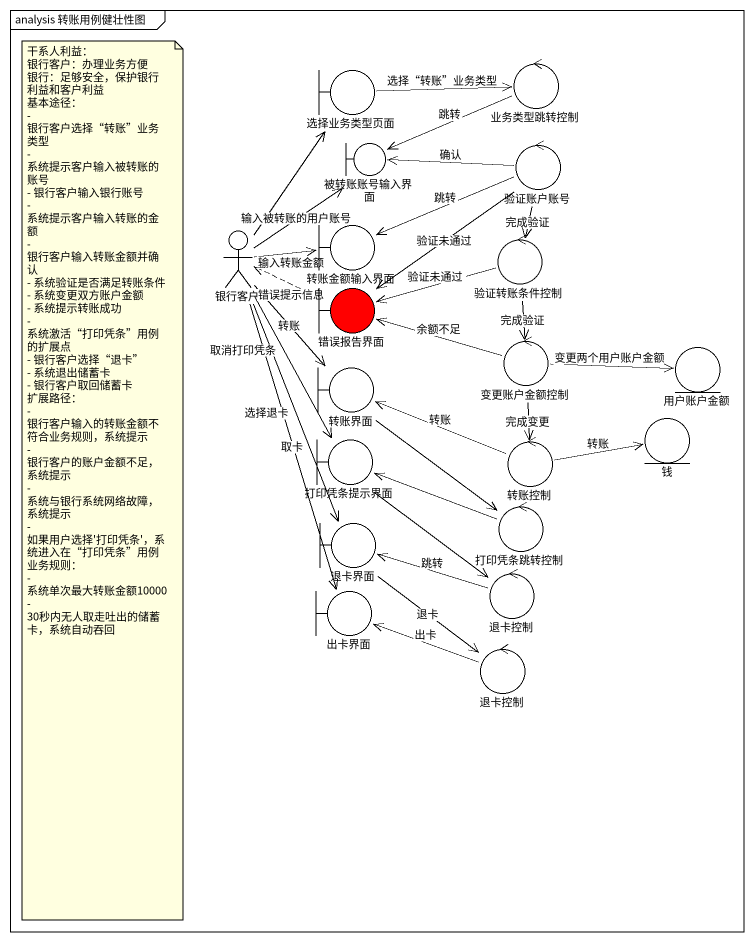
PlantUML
@startuml
mainframe analysis 转账用例健壮性图
boundary 选择业务类型页面
control 业务类型跳转控制
boundary 被转账账号输入界面
control 验证账户账号
actor 银行客户
boundary 转账金额输入界面
control 验证转账条件控制
boundary 错误报告界面 #FF0000
boundary 转账界面
control 变更账户金额控制
entity 用户账户金额
entity 钱
boundary 打印凭条提示界面
control 转账控制
control 打印凭条跳转控制
boundary 退卡界面
boundary 出卡界面
control 退卡控制
control "退卡控制" as 退卡控制_2
选择业务类型页面 -right-> 业务类型跳转控制 : 选择“转账”业务类型
业务类型跳转控制 -left-> 被转账账号输入界面 : 跳转
验证账户账号 -left-> 被转账账号输入界面 : 确认
验证账户账号 -left-> 转账金额输入界面 : 跳转
验证账户账号 --> 验证转账条件控制 : 完成验证
验证账户账号 --> 错误报告界面 : 验证未通过
银行客户 -up-> 选择业务类型页面
银行客户 -up-> 被转账账号输入界面 : 输入被转账的用户账号
银行客户 -right-> 转账金额输入界面 : 输入转账金额
银行客户 --> 转账界面 : 转账
银行客户 --> 打印凭条提示界面 : 取消打印凭条
银行客户 --> 退卡界面 : 选择退卡
银行客户 --> 出卡界面 : 取卡
验证转账条件控制 -left-> 错误报告界面 : 验证未通过
验证转账条件控制 --> 变更账户金额控制 : 完成验证
错误报告界面 .left.> 银行客户 : 错误提示信息
转账界面 --> 打印凭条跳转控制
变更账户金额控制 -left-> 错误报告界面 : 余额不足
变更账户金额控制 -right-> 用户账户金额 : 变更两个用户账户金额
变更账户金额控制 --> 转账控制 : 完成变更
打印凭条提示界面 --> 退卡控制
转账控制 -left-> 转账界面 : 转账
转账控制 -right-> 钱 : 转账
打印凭条跳转控制 -left-> 打印凭条提示界面
退卡界面 --> 退卡控制_2 : 退卡
退卡控制 -left-> 退卡界面 : 跳转
退卡控制_2 -left-> 出卡界面 : 出卡
note as N1
  干系人利益：
  银行客户：办理业务方便
  银行：足够安全，保护银行利益和客户利益
  基本途径：
  - 银行客户选择“转账”业务类型
  - 系统提示客户输入被转账的账号
  - 银行客户输入银行账号
  - 系统提示客户输入转账的金额
  - 银行客户输入转账金额并确认
  - 系统验证是否满足转账条件
  - 系统变更双方账户金额
  - 系统提示转账成功
  - 系统激活“打印凭条”用例的扩展点
  - 银行客户选择“退卡”
  - 系统退出储蓄卡
  - 银行客户取回储蓄卡
  扩展路径：
  - 银行客户输入的转账金额不符合业务规则，系统提示
  - 银行客户的账户金额不足，系统提示
  - 系统与银行系统网络故障，系统提示
  - 如果用户选择'打印凭条'，系统进入在“打印凭条”用例
  业务规则：
  - 系统单次最大转账金额10000
  - 30秒内无人取走吐出的储蓄卡，系统自动吞回
end note
@enduml
